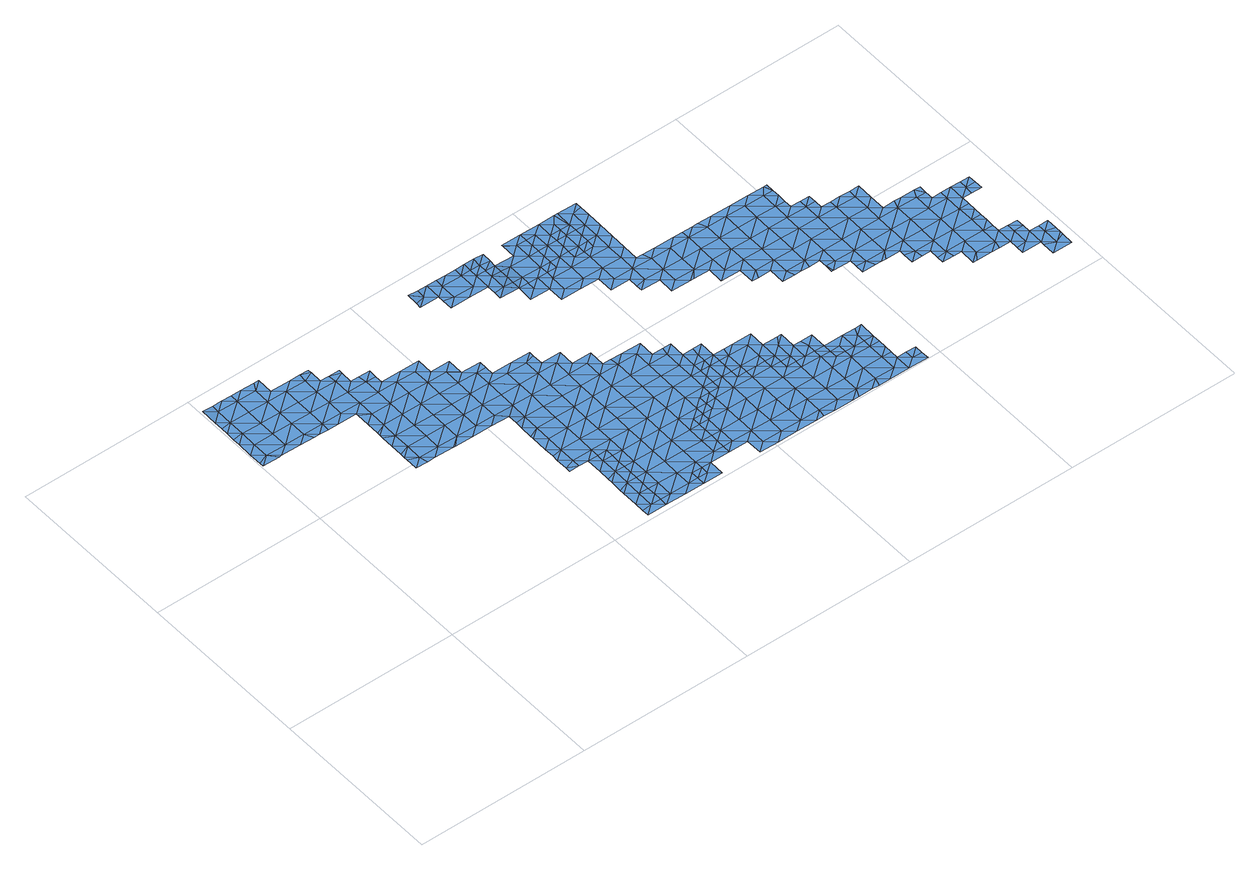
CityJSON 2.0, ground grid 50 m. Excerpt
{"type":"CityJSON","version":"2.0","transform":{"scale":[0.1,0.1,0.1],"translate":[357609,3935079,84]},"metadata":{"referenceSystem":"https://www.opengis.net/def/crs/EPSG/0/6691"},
"CityObjects":{
"waterbody1":{"type":"WaterBody","attributes":{"name":"9","class":"1140","function":"1","WaterBodyRiverFloodingRiskAttribute.description":"5","WaterBodyRiverFloodingRiskAttribute.rankOrg":"2","WaterBodyRiverFloodingRiskAttribute.adminType":"2","WaterBodyRiverFloodingRiskAttribute.scale":"L1"},"geometry":[{"type":"MultiSurface","lod":"1","boundaries":[[[0,1,2]],[[3,1,0]],[[2,4,0]],[[5,3,0]],[[6,3,5]],[[7,8,6]],[[8,7,9]],[[10,0,4]],[[7,6,5]],[[11,5,0]],[[12,9,13]],[[13,9,7]],[[14,12,13]],[[15,7,5]],[[0,10,11]],[[14,16,17]],[[16,14,13]],[[18,13,7]],[[15,5,11]],[[19,17,16]],[[11,10,20]],[[18,7,15]],[[21,16,13]],[[22,19,16]],[[23,13,18]],[[24,11,20]],[[21,22,16]],[[11,25,15]],[[21,13,23]],[[15,26,18]],[[27,24,20]],[[25,26,15]],[[11,24,25]],[[18,28,23]],[[29,22,21]],[[26,28,18]],[[23,28,21]],[[24,27,30]],[[21,31,29]],[[24,32,25]],[[28,33,21]],[[24,30,32]],[[21,33,31]],[[25,34,26]],[[32,34,25]],[[30,35,32]],[[34,36,26]],[[37,31,33]],[[28,38,33]],[[32,35,39]],[[28,26,40]],[[41,42,43]],[[44,42,41]],[[26,36,40]],[[43,42,45]],[[38,28,40]],[[37,33,46]],[[33,38,46]],[[45,47,48]],[[42,47,45]],[[32,39,49]],[[48,47,50]],[[34,32,51]],[[52,49,39]],[[53,42,44]],[[51,32,49]],[[54,38,40]],[[47,55,50]],[[50,55,56]],[[36,57,40]],[[56,55,58]],[[36,34,57]],[[55,59,58]],[[34,51,57]],[[60,59,61]],[[60,58,59]],[[47,42,62]],[[63,55,47]],[[42,53,62]],[[40,64,54]],[[59,65,61]],[[61,65,66]],[[62,63,47]],[[67,49,52]],[[66,65,52]],[[40,57,64]],[[51,49,67]],[[68,57,51]],[[53,69,62]],[[55,70,59]],[[67,52,65]],[[71,54,64]],[[72,55,63]],[[64,57,73]],[[51,67,74]],[[75,71,64]],[[68,51,74]],[[55,72,70]],[[65,76,67]],[[77,62,69]],[[64,73,75]],[[73,57,68]],[[65,59,76]],[[78,77,69]],[[77,79,62]],[[71,75,80]],[[79,72,63]],[[59,70,76]],[[63,62,79]],[[73,68,81]],[[74,67,82]],[[68,74,83]],[[78,84,77]],[[67,76,82]],[[68,85,81]],[[83,85,68]],[[86,72,79]],[[85,87,81]],[[88,74,82]],[[83,74,88]],[[70,72,89]],[[90,79,77]],[[88,91,83]],[[72,86,89]],[[92,82,76]],[[93,77,84]],[[76,70,94]],[[93,90,77]],[[90,86,79]],[[70,89,94]],[[88,82,95]],[[95,96,88]],[[97,89,86]],[[92,76,94]],[[91,88,98]],[[84,99,93]],[[95,82,92]],[[88,96,98]],[[97,86,90]],[[100,94,89]],[[101,102,103]],[[104,90,93]],[[105,93,99]],[[89,97,106]],[[107,102,108]],[[95,92,109]],[[102,101,108]],[[105,104,93]],[[92,94,100]],[[110,97,90]],[[111,112,113]],[[89,106,100]],[[111,107,112]],[[107,108,112]],[[101,114,108]],[[104,110,90]],[[110,106,97]],[[115,92,100]],[[109,92,115]],[[116,113,117]],[[113,112,117]],[[118,112,108]],[[105,99,119]],[[114,118,108]],[[120,121,122]],[[123,100,106]],[[122,124,120]],[[125,126,127]],[[125,116,126]],[[128,120,124]],[[116,117,126]],[[120,129,121]],[[130,131,127]],[[132,104,105]],[[119,132,105]],[[133,117,112]],[[134,118,114]],[[135,129,136]],[[137,109,115]],[[135,121,129]],[[123,106,110]],[[115,100,138]],[[139,138,100]],[[130,127,126]],[[123,139,100]],[[119,131,130]],[[138,137,115]],[[140,112,118]],[[130,132,119]],[[141,110,104]],[[142,136,143]],[[136,129,143]],[[144,142,143]],[[134,145,118]],[[133,112,140]],[[126,117,133]],[[120,146,129]],[[147,123,110]],[[148,144,149]],[[104,132,150]],[[144,143,149]],[[151,148,149]],[[146,143,129]],[[120,128,152]],[[130,126,153]],[[141,104,150]],[[141,147,110]],[[153,126,133]],[[154,132,130]],[[155,118,145]],[[139,123,156]],[[157,151,158]],[[151,149,158]],[[146,120,152]],[[145,157,158]],[[138,139,159]],[[140,118,155]],[[160,159,139]],[[160,139,156]],[[161,133,140]],[[128,162,152]],[[163,130,153]],[[146,164,143]],[[143,165,149]],[[166,150,132]],[[155,145,158]],[[156,123,147]],[[154,130,163]],[[166,141,150]],[[167,140,155]],[[168,153,133]],[[162,169,152]],[[170,146,152]],[[165,143,164]],[[147,171,156]],[[161,140,167]],[[141,172,147]],[[152,169,170]],[[132,154,166]],[[158,149,173]],[[174,164,146]],[[173,149,165]],[[168,133,161]],[[163,153,168]],[[175,171,147]],[[141,176,172]],[[175,147,172]],[[174,146,170]],[[163,177,154]],[[155,158,178]],[[141,166,176]],[[178,158,173]],[[167,155,178]],[[179,161,167]],[[177,163,168]],[[174,180,164]],[[164,181,165]],[[182,166,154]],[[170,183,174]],[[182,176,166]],[[184,168,161]],[[185,154,177]],[[167,178,186]],[[183,187,174]],[[172,176,188]],[[181,164,180]],[[179,167,186]],[[189,177,168]],[[154,185,182]],[[173,165,190]],[[191,180,174]],[[190,165,181]],[[190,192,173]],[[184,161,179]],[[176,193,188]],[[191,174,187]],[[178,173,192]],[[176,182,193]],[[194,181,180]],[[186,178,192]],[[189,168,184]],[[185,177,189]],[[195,191,187]],[[196,193,182]],[[179,186,197]],[[198,199,185]],[[200,190,181]],[[180,191,194]],[[198,185,189]],[[186,192,197]],[[182,185,199]],[[188,193,201]],[[202,200,181]],[[182,199,196]],[[203,192,190]],[[204,193,196]],[[205,189,184]],[[181,194,202]],[[179,197,206]],[[184,179,207]],[[201,193,204]],[[208,209,191]],[[200,203,190]],[[191,195,208]],[[207,179,206]],[[194,191,209]],[[205,198,189]],[[210,197,192]],[[209,211,194]],[[211,212,194]],[[194,212,202]],[[213,199,198]],[[205,184,207]],[[214,196,199]],[[215,200,202]],[[216,215,202]],[[216,202,212]],[[210,192,203]],[[206,197,210]],[[217,198,205]],[[213,198,217]],[[199,213,214]],[[207,206,218]],[[219,203,200]],[[218,206,210]],[[220,200,215]],[[207,221,205]],[[222,217,205]],[[217,223,213]],[[224,221,207]],[[225,210,203]],[[224,207,218]],[[221,222,205]],[[220,215,226]],[[222,223,217]],[[219,225,203]],[[225,218,210]],[[200,220,219]],[[227,224,218]],[[226,228,220]],[[221,229,222]],[[230,228,226]],[[228,231,220]],[[219,220,231]],[[227,218,225]],[[227,232,224]],[[224,233,221]],[[221,234,229]],[[219,235,225]],[[236,227,225]],[[219,231,235]],[[221,233,234]],[[237,235,231]],[[224,232,233]],[[235,236,225]],[[227,238,232]],[[236,238,227]],[[237,239,235]],[[232,240,233]],[[241,234,233]],[[238,242,232]],[[243,244,235]],[[235,244,236]],[[243,235,239]],[[232,242,240]],[[241,233,240]],[[245,246,236]],[[236,244,245]],[[238,236,246]],[[247,240,242]],[[238,248,242]],[[238,246,248]],[[249,247,242]],[[248,249,242]],[[250,251,246]],[[246,251,248]],[[252,248,251]],[[250,253,251]],[[254,252,251]],[[253,254,251]]]}]},
"waterbody2":{"type":"WaterBody","attributes":{"name":"9","class":"1140","function":"1","WaterBodyRiverFloodingRiskAttribute.description":"5","WaterBodyRiverFloodingRiskAttribute.rankOrg":"1","WaterBodyRiverFloodingRiskAttribute.adminType":"2","WaterBodyRiverFloodingRiskAttribute.scale":"L1"},"geometry":[{"type":"MultiSurface","lod":"1","boundaries":[[[255,256,257]],[[124,256,258]],[[259,260,261]],[[261,260,151]],[[261,151,157]],[[262,260,259]],[[263,136,264]],[[157,145,261]],[[261,114,259]],[[265,264,266]],[[265,267,264]],[[257,263,267]],[[255,258,256]],[[260,144,148]],[[135,263,121]],[[266,264,260]],[[121,263,256]],[[122,121,256]],[[124,122,256]],[[267,263,264]],[[135,136,263]],[[264,136,142]],[[142,144,264]],[[257,256,263]],[[148,151,260]],[[260,262,266]],[[134,261,145]],[[134,114,261]],[[260,264,144]]]}]},
"waterbody3":{"type":"WaterBody","attributes":{"name":"9","class":"1140","function":"1","WaterBodyRiverFloodingRiskAttribute.description":"5","WaterBodyRiverFloodingRiskAttribute.rankOrg":"1","WaterBodyRiverFloodingRiskAttribute.adminType":"2","WaterBodyRiverFloodingRiskAttribute.scale":"L1"},"geometry":[{"type":"MultiSurface","lod":"1","boundaries":[[[169,162,268]],[[162,269,268]],[[183,170,169]],[[183,169,268]],[[269,187,268]],[[187,183,268]]]}]},
"waterbody4":{"type":"WaterBody","attributes":{"name":"9","class":"1140","function":"1","WaterBodyRiverFloodingRiskAttribute.description":"5","WaterBodyRiverFloodingRiskAttribute.rankOrg":"2","WaterBodyRiverFloodingRiskAttribute.adminType":"2","WaterBodyRiverFloodingRiskAttribute.scale":"L1"},"geometry":[{"type":"MultiSurface","lod":"1","boundaries":[[[270,271,272]],[[273,274,275]],[[276,277,278]],[[277,279,280]],[[281,280,270]],[[282,278,277]],[[280,282,277]],[[270,272,281]],[[283,272,271]],[[273,284,285]],[[286,271,270]],[[287,271,286]],[[271,287,288]],[[288,289,271]],[[290,291,284]],[[286,270,292]],[[293,287,286]],[[289,283,271]],[[294,284,295]],[[295,284,291]],[[273,287,293]],[[275,287,273]],[[296,274,273]],[[296,273,285]],[[294,285,284]],[[290,284,293]],[[297,277,276]],[[297,279,277]],[[270,280,279]],[[270,279,292]],[[298,292,279]],[[292,298,299]],[[292,299,300]],[[292,300,286]],[[293,286,300]],[[273,293,284]]]}]},
"waterbody5":{"type":"WaterBody","attributes":{"name":"9","class":"1140","function":"1","WaterBodyRiverFloodingRiskAttribute.description":"5","WaterBodyRiverFloodingRiskAttribute.rankOrg":"1","WaterBodyRiverFloodingRiskAttribute.adminType":"2","WaterBodyRiverFloodingRiskAttribute.scale":"L1"},"geometry":[{"type":"MultiSurface","lod":"1","boundaries":[[[301,289,288]],[[274,302,275]],[[303,288,287]],[[275,303,287]],[[302,304,303]],[[275,302,303]],[[304,301,303]],[[301,288,303]]]}]},
"waterbody6":{"type":"WaterBody","attributes":{"name":"9","class":"1140","function":"1","WaterBodyRiverFloodingRiskAttribute.description":"5","WaterBodyRiverFloodingRiskAttribute.rankOrg":"1","WaterBodyRiverFloodingRiskAttribute.adminType":"2","WaterBodyRiverFloodingRiskAttribute.scale":"L1"},"geometry":[{"type":"MultiSurface","lod":"1","boundaries":[[[305,306,307]],[[305,308,306]],[[309,308,295]],[[285,294,308]],[[310,285,308]],[[285,310,296]],[[311,312,305]],[[313,305,312]],[[309,306,308]],[[307,311,305]],[[314,315,313]],[[314,313,312]],[[313,310,305]],[[315,316,317]],[[316,318,317]],[[318,319,317]],[[313,317,320]],[[317,321,320]],[[305,310,308]],[[321,317,319]],[[274,296,310]],[[294,295,308]],[[320,274,310]],[[313,320,310]],[[311,307,322]],[[315,317,313]]]}]},
"waterbody7":{"type":"WaterBody","attributes":{"name":"9","class":"1140","function":"1","WaterBodyRiverFloodingRiskAttribute.description":"5","WaterBodyRiverFloodingRiskAttribute.rankOrg":"1","WaterBodyRiverFloodingRiskAttribute.adminType":"2","WaterBodyRiverFloodingRiskAttribute.scale":"L1"},"geometry":[{"type":"MultiSurface","lod":"1","boundaries":[[[323,324,325]],[[324,323,326]],[[327,328,329]],[[330,328,327]],[[330,331,328]],[[332,333,334]],[[335,336,333]],[[337,338,339]],[[331,330,340]],[[330,327,341]],[[342,327,329]],[[326,343,344]],[[323,343,326]],[[345,323,325]],[[334,346,347]],[[334,333,348]],[[336,348,333]],[[349,339,350]],[[337,339,351]],[[352,351,339]],[[353,354,352]],[[355,356,357]],[[355,357,358]],[[323,345,359]],[[359,360,361]],[[362,363,361]],[[364,365,366]],[[367,362,361]],[[368,365,364]],[[369,367,370]],[[370,371,369]],[[372,371,370]],[[370,373,372]],[[370,367,361]],[[360,370,361]],[[360,373,370]],[[374,373,360]],[[325,375,345]],[[345,375,347]],[[345,347,346]],[[345,346,359]],[[346,360,359]],[[346,334,348]],[[346,348,360]],[[348,374,360]],[[366,363,364]],[[366,356,355]],[[366,355,363]],[[363,355,361]],[[361,355,358]],[[361,358,359]],[[359,358,323]],[[357,323,358]],[[323,357,343]],[[343,357,376]],[[354,377,378]],[[342,329,379]],[[342,379,344]],[[343,342,344]],[[376,342,343]],[[376,327,342]],[[377,354,353]],[[380,377,353]],[[330,341,381]],[[381,382,383]],[[382,384,385]],[[385,384,386]],[[349,387,386]],[[349,350,388]],[[389,339,338]],[[211,383,212]],[[216,212,390]],[[226,215,216]],[[231,228,237]],[[239,237,391]],[[243,392,244]],[[385,383,382]],[[383,385,390]],[[385,230,390]],[[237,228,391]],[[226,216,390]],[[390,230,226]],[[228,230,391]],[[385,391,230]],[[385,386,391]],[[386,239,391]],[[388,387,349]],[[393,394,392]],[[244,392,394]],[[245,244,394]],[[246,245,250]],[[250,245,394]],[[392,395,393]],[[395,392,387]],[[387,392,386]],[[386,392,239]],[[243,239,392]],[[211,209,383]],[[396,383,209]],[[396,381,383]],[[331,340,397]],[[340,398,397]],[[330,381,340]],[[340,381,398]],[[398,381,396]],[[389,350,339]],[[339,349,352]],[[353,352,349]],[[353,349,386]],[[353,386,384]],[[380,353,384]],[[380,384,382]],[[381,380,382]],[[341,380,381]],[[380,341,377]],[[341,378,377]],[[341,327,378]],[[376,378,327]],[[378,376,354]],[[354,376,357]],[[356,354,357]],[[354,356,352]],[[390,212,383]],[[335,333,399]],[[399,333,332]],[[400,401,402]],[[356,366,402]],[[400,402,366]],[[365,400,366]],[[209,208,396]],[[394,253,250]],[[394,403,253]],[[394,393,403]],[[398,396,195]],[[208,195,396]],[[402,352,356]],[[352,402,351]],[[401,351,402]]]}]},
"waterbody8":{"type":"WaterBody","attributes":{"name":"9","class":"1140","function":"1","WaterBodyRiverFloodingRiskAttribute.description":"5","WaterBodyRiverFloodingRiskAttribute.rankOrg":"2","WaterBodyRiverFloodingRiskAttribute.adminType":"2","WaterBodyRiverFloodingRiskAttribute.scale":"L1"},"geometry":[{"type":"MultiSurface","lod":"1","boundaries":[[[404,338,405]],[[338,337,406]],[[337,351,406]],[[389,338,404]],[[350,404,407]],[[388,350,407]],[[350,389,404]],[[408,409,410]],[[411,408,410]],[[408,411,412]],[[365,368,413]],[[407,411,410]],[[405,411,404]],[[338,414,405]],[[412,411,405]],[[415,413,416]],[[393,407,410]],[[415,414,406]],[[405,414,417]],[[416,413,418]],[[418,413,368]],[[395,407,393]],[[417,414,419]],[[338,406,414]],[[406,351,401]],[[395,387,407]],[[388,407,387]],[[411,407,404]],[[414,415,419]],[[410,409,253]],[[400,413,415]],[[413,400,365]],[[253,403,410]],[[393,410,403]],[[401,400,406]],[[415,406,400]]]}]},
"waterbody9":{"type":"WaterBody","attributes":{"name":"9","class":"1140","function":"1","WaterBodyRiverFloodingRiskAttribute.description":"5","WaterBodyRiverFloodingRiskAttribute.rankOrg":"1","WaterBodyRiverFloodingRiskAttribute.adminType":"2","WaterBodyRiverFloodingRiskAttribute.scale":"L1"},"geometry":[{"type":"MultiSurface","lod":"1","boundaries":[[[420,421,422]],[[423,424,421]],[[420,425,421]],[[426,427,428]],[[428,429,425]],[[422,430,431]],[[430,422,421]],[[425,429,421]],[[432,425,420]],[[429,423,421]],[[426,428,425]],[[433,426,425]],[[421,424,430]],[[433,425,432]]]}]},
"waterbody10":{"type":"WaterBody","attributes":{"name":"9","class":"1140","function":"1","WaterBodyRiverFloodingRiskAttribute.description":"5","WaterBodyRiverFloodingRiskAttribute.rankOrg":"2","WaterBodyRiverFloodingRiskAttribute.adminType":"2","WaterBodyRiverFloodingRiskAttribute.scale":"L1"},"geometry":[{"type":"MultiSurface","lod":"1","boundaries":[[[371,434,435]],[[369,435,367]],[[369,371,435]],[[436,367,435]],[[368,437,436]],[[435,434,438]],[[436,435,438]],[[364,437,368]],[[362,437,364]],[[362,367,437]],[[364,363,362]],[[436,437,367]]]}]},
"waterbody11":{"type":"WaterBody","attributes":{"name":"9","class":"1140","function":"1","WaterBodyRiverFloodingRiskAttribute.description":"5","WaterBodyRiverFloodingRiskAttribute.rankOrg":"2","WaterBodyRiverFloodingRiskAttribute.adminType":"2","WaterBodyRiverFloodingRiskAttribute.scale":"L1"},"geometry":[{"type":"MultiSurface","lod":"1","boundaries":[[[439,440,441]],[[439,442,440]],[[439,443,442]],[[444,443,439]],[[444,445,443]],[[446,447,448]],[[449,447,446]],[[450,447,449]],[[451,447,450]],[[452,453,454]],[[452,443,453]],[[311,322,455]],[[456,455,429]],[[428,456,429]],[[428,427,456]],[[316,315,457]],[[427,457,456]],[[426,458,427]],[[459,433,432]],[[432,420,459]],[[424,460,430]],[[461,431,462]],[[459,420,461]],[[463,433,459]],[[463,464,433]],[[465,466,467]],[[468,469,470]],[[471,470,469]],[[472,473,474]],[[475,476,474]],[[477,476,475]],[[478,479,470]],[[470,471,478]],[[480,471,481]],[[482,483,484]],[[483,485,484]],[[483,486,485]],[[481,487,488]],[[481,471,469]],[[489,490,491]],[[492,493,494]],[[494,495,492]],[[496,497,494]],[[496,494,493]],[[498,499,493]],[[500,499,466]],[[500,501,502]],[[503,504,505]],[[506,507,508]],[[509,510,507]],[[511,505,504]],[[512,511,513]],[[514,446,448]],[[448,515,516]],[[515,517,489]],[[444,518,517]],[[445,453,443]],[[444,439,518]],[[443,452,442]],[[519,440,442]],[[440,520,441]],[[518,439,521]],[[522,441,523]],[[524,525,523]],[[525,524,526]],[[518,521,527]],[[527,486,483]],[[526,524,528]],[[485,486,529]],[[530,484,485]],[[531,532,533]],[[531,533,534]],[[535,534,536]],[[537,538,535]],[[539,540,541]],[[509,511,512]],[[509,505,511]],[[507,505,509]],[[506,505,507]],[[505,506,503]],[[506,542,503]],[[542,506,502]],[[506,500,502]],[[506,499,500]],[[499,506,508]],[[499,508,493]],[[493,508,496]],[[496,508,510]],[[510,508,507]],[[496,510,497]],[[510,543,497]],[[543,510,544]],[[545,544,510]],[[544,545,546]],[[545,547,546]],[[545,509,547]],[[509,545,510]],[[494,497,548]],[[494,548,495]],[[549,550,514]],[[550,446,514]],[[549,514,495]],[[514,492,495]],[[514,448,492]],[[448,516,492]],[[516,493,492]],[[551,433,464]],[[552,464,463]],[[553,554,555]],[[556,555,557]],[[516,498,493]],[[516,515,558]],[[558,515,489]],[[491,469,489]],[[469,491,481]],[[481,491,487]],[[487,491,483]],[[491,527,483]],[[490,527,491]],[[490,518,527]],[[517,518,490]],[[517,490,489]],[[482,487,483]],[[488,559,481]],[[481,559,480]],[[474,479,475]],[[470,479,474]],[[473,470,474]],[[473,468,470]],[[466,468,473]],[[560,468,466]],[[560,498,468]],[[498,560,499]],[[560,466,499]],[[466,473,467]],[[467,473,472]],[[472,474,476]],[[465,501,500]],[[466,465,500]],[[561,463,562]],[[561,552,463]],[[459,562,463]],[[563,562,459]],[[461,563,459]],[[563,461,564]],[[462,564,461]],[[462,565,564]],[[431,460,462]],[[460,431,430]],[[422,431,461]],[[422,461,420]],[[426,433,458]],[[551,458,433]],[[566,458,551]],[[458,566,427]],[[566,457,427]],[[566,318,457]],[[318,316,457]],[[456,315,314]],[[456,457,315]],[[314,312,456]],[[456,312,455]],[[312,311,455]],[[567,568,569]],[[570,571,569]],[[572,571,570]],[[573,571,572]],[[574,571,573]],[[575,571,574]],[[576,571,575]],[[576,577,571]],[[578,577,576]],[[579,577,578]],[[580,577,579]],[[580,567,577]],[[581,567,580]],[[581,582,567]],[[583,581,441]],[[583,441,520]],[[440,584,520]],[[585,584,440]],[[519,585,440]],[[441,581,580]],[[523,441,580]],[[523,580,586]],[[524,523,586]],[[524,586,536]],[[586,578,536]],[[535,536,578]],[[535,578,537]],[[533,524,536]],[[587,524,533]],[[528,524,587]],[[533,532,587]],[[534,533,536]],[[580,579,586]],[[579,578,586]],[[576,537,578]],[[537,576,588]],[[589,588,576]],[[589,590,588]],[[591,590,589]],[[592,593,594]],[[594,593,595]],[[595,593,596]],[[589,596,593]],[[575,596,589]],[[597,596,575]],[[596,597,598]],[[599,595,600]],[[594,595,599]],[[594,599,601]],[[602,601,599]],[[601,602,603]],[[603,602,541]],[[539,541,602]],[[604,601,603]],[[605,592,606]],[[607,604,603]],[[607,603,608]],[[602,599,609]],[[606,594,601]],[[609,599,600]],[[610,597,611]],[[574,611,597]],[[610,598,597]],[[612,596,598]],[[575,574,597]],[[612,595,596]],[[606,592,594]],[[613,538,537]],[[614,613,537]],[[615,614,588]],[[589,593,591]],[[588,590,615]],[[588,614,537]],[[575,589,576]],[[569,571,577]],[[569,577,567]],[[582,616,567]],[[617,618,619]],[[620,618,617]],[[621,620,622]],[[620,306,622]],[[306,620,623]],[[307,306,623]],[[322,307,623]],[[322,623,624]],[[624,623,625]],[[625,623,617]],[[619,625,617]],[[626,625,619]],[[626,627,625]],[[628,627,626]],[[511,504,629]],[[511,629,513]],[[630,512,628]],[[628,631,630]],[[628,626,631]],[[627,624,625]],[[460,624,627]],[[424,624,460]],[[455,624,424]],[[423,455,424]],[[455,423,429]],[[455,322,624]],[[306,309,622]],[[309,295,622]],[[622,295,621]],[[617,623,620]],[[439,441,522]],[[556,632,555]],[[555,632,553]],[[633,541,540]],[[633,634,541]],[[635,557,555]],[[538,635,555]],[[554,538,555]],[[538,554,535]],[[636,535,554]],[[636,534,535]],[[531,637,532]],[[485,638,530]],[[529,638,485]],[[529,486,526]],[[486,525,526]],[[527,525,486]],[[521,525,527]],[[521,523,525]],[[523,521,522]],[[439,522,521]],[[616,568,567]],[[445,444,639]],[[517,639,444]],[[515,639,517]],[[448,639,515]],[[448,447,639]],[[640,639,451]],[[627,641,460]],[[513,565,641]],[[642,469,468]],[[498,642,468]],[[547,509,643]],[[451,639,447]],[[445,639,640]],[[608,603,644]],[[541,644,603]],[[643,645,547]],[[643,646,645]],[[646,643,630]],[[643,512,630]],[[509,512,643]],[[498,516,642]],[[516,558,642]],[[558,489,642]],[[642,489,469]],[[565,462,641]],[[462,460,641]],[[512,627,628]],[[627,512,641]],[[512,513,641]],[[634,644,541]]]}]}
},
"vertices":[
[30,740,12],[2,729,12],[2,718,12],[2,764,12],[52,717,12],[31,786,12],[3,810,12],[32,833,12],[3,829,12],[4,856,12],[58,717,12],[87,739,12],[4,875,12],[32,879,12],[5,902,12],[88,786,12],[33,925,12],[5,949,14],[88,832,12],[34,948,13],[115,716,12],[90,924,12],[62,948,13],[89,878,12],[144,738,12],[144,785,12],[145,831,12],[157,715,12],[146,877,12],[90,947,13],[172,715,12],[119,947,13],[200,738,12],[147,923,12],[201,784,12],[199,714,12],[202,830,12],[159,946,12],[174,900,12],[228,714,12],[202,876,12],[281,482,12],[310,505,12],[282,516,12],[316,481,12],[282,528,12],[175,946,12],[311,551,12],[282,540,12],[257,737,12],[283,574,12],[258,783,12],[285,713,12],[338,481,12],[231,899,12],[311,597,12],[283,611,12],[258,829,12],[283,621,12],[312,643,12],[284,630,12],[284,667,12],[366,504,12],[367,550,12],[259,875,12],[313,690,12],[285,706,12],[314,736,12],[315,828,12],[394,480,12],[369,642,12],[262,898,12],[368,596,12],[287,852,12],[314,782,12],[288,888,12],[369,689,12],[423,503,12],[399,480,12],[424,549,12],[288,898,12],[313,851,12],[370,735,12],[343,805,12],[451,479,12],[344,840,12],[425,595,12],[344,851,12],[371,781,12],[425,642,12],[481,548,12],[367,804,12],[427,734,12],[480,502,12],[426,688,12],[399,757,12],[399,779,12],[481,594,12],[400,804,12],[508,478,12],[483,687,12],[589,246,8],[561,259,8],[561,246,8],[537,547,12],[536,501,12],[482,641,12],[561,293,8],[589,269,8],[456,757,12],[538,593,12],[562,310,8],[590,315,8],[562,339,8],[617,245,8],[483,733,12],[563,385,8],[591,361,8],[646,268,8],[564,477,10],[699,36,8],[671,60,8],[671,37,8],[539,640,12],[670,14,8],[563,395,8],[592,408,8],[564,431,8],[727,13,8],[700,82,8],[592,454,8],[564,450,9],[593,500,10],[648,361,8],[646,245,8],[671,83,8],[672,106,8],[512,756,12],[511,709,12],[539,686,12],[647,314,8],[595,593,10],[672,129,8],[701,129,8],[673,152,8],[674,245,8],[756,81,8],[595,639,10],[673,175,8],[701,175,8],[594,546,10],[673,198,8],[756,35,8],[648,407,8],[650,499,10],[703,267,8],[567,662,11],[674,221,8],[702,221,8],[568,709,12],[567,666,12],[704,360,8],[784,12,8],[649,453,8],[757,128,8],[758,174,8],[651,545,10],[703,313,8],[705,406,8],[784,35,8],[784,58,8],[624,661,10],[623,615,10],[759,220,8],[813,81,8],[624,640,10],[651,592,10],[706,452,8],[759,266,8],[761,359,8],[814,127,8],[815,173,8],[707,545,10],[813,57,8],[762,405,8],[706,498,10],[760,313,8],[841,57,8],[680,614,10],[762,451,8],[815,219,8],[870,80,8],[816,265,8],[708,591,10],[870,126,8],[898,56,8],[736,567,10],[817,312,8],[763,497,10],[764,544,10],[872,218,8],[737,613,10],[871,172,8],[873,265,8],[736,598,10],[819,450,8],[818,358,8],[818,404,8],[898,79,8],[898,102,8],[873,311,8],[899,125,8],[899,149,8],[792,520,10],[793,566,10],[900,195,8],[900,172,8],[820,497,10],[874,357,8],[929,264,8],[929,217,8],[876,449,8],[848,473,9],[848,519,10],[875,403,8],[930,310,8],[928,194,8],[931,356,8],[957,217,8],[872,473,9],[957,194,8],[957,240,8],[932,402,8],[932,449,8],[904,472,8],[986,263,8],[987,309,8],[986,240,8],[987,355,8],[1014,239,8],[960,425,8],[961,471,8],[988,401,8],[1014,262,8],[1015,285,8],[1015,309,8],[1015,332,8],[992,424,8],[1016,378,8],[1017,424,8],[1044,331,8],[1044,354,8],[1047,377,8],[1072,331,8],[1073,377,8],
[614,34,8],[642,37,8],[614,61,8],[614,14,8],[617,199,8],[645,176,8],[645,222,8],[616,168,8],[643,83,8],[644,130,8],[615,120,8],[616,153,8],[615,107,8],
[812,34,8],[840,11,8],
[713,914,12],[770,913,12],[742,937,13],[826,866,12],[854,889,11],[826,889,12],[628,907,13],[656,915,12],[628,939,15],[684,892,12],[685,938,13],[713,937,14],[657,938,14],[770,936,14],[825,820,12],[854,843,10],[769,867,12],[798,890,12],[798,913,12],[798,936,14],[797,818,12],[796,797,12],[712,868,12],[797,844,12],[853,820,10],[853,796,9],[854,866,10],[628,893,12],[684,875,12],[684,845,12],[740,845,12],
[827,936,14],[855,907,12],[826,912,12],[855,935,13],
[938,818,8],[910,796,8],[938,795,8],[882,819,8],[881,796,8],[882,865,8],[967,818,8],[967,841,8],[939,864,8],[967,864,8],[968,887,8],[968,910,8],[940,911,8],[968,933,8],[912,934,8],[911,888,8],[912,928,8],[966,795,8],
[1266,27,8],[1255,4,8],[1294,4,8],[1237,4,8],[1096,30,8],[1067,7,8],[1124,6,8],[1039,31,8],[1010,8,8],[1464,1,8],[1436,24,8],[1407,2,8],[1464,47,8],[1436,48,8],[1184,213,8],[1184,236,8],[1155,214,8],[982,32,8],[1040,77,8],[1152,29,8],[1209,28,8],[1180,5,8],[1322,26,8],[1379,25,8],[1350,3,8],[1408,48,8],[1099,215,8],[1127,237,8],[1183,190,8],[1155,168,8],[1098,168,8],[1154,121,8],[1267,120,8],[1210,120,8],[1210,74,8],[1266,73,8],[1323,72,8],[1380,72,8],[1324,119,8],[1324,142,8],[1296,142,8],[1296,165,8],[1268,189,8],[1268,166,8],[1352,141,8],[1297,188,8],[1381,141,8],[1380,118,8],[1409,140,8],[1409,117,8],[1408,94,8],[1408,71,8],[1315,3,8],[1153,75,8],[1097,122,8],[1096,76,8],[1148,6,8],[1040,123,8],[983,78,8],[984,124,8],[927,125,8],[1041,169,8],[985,170,8],[1042,216,8],[1071,238,8],[1099,238,8],[1156,237,8],[928,171,8],[985,217,8],[1043,262,8],[1071,284,8],[1043,308,8],[1071,261,8],[926,79,8],[954,9,8],[954,55,8],[1464,24,8],[1240,189,8],[1212,190,8],[1211,167,8],[1072,308,8],
[1156,260,8],[1185,283,8],[1212,213,8],[1099,261,8],[1129,330,8],[1105,330,8],[1100,307,8],[1157,306,8],[1185,329,8],[1269,212,8],[1213,259,8],[1241,236,8],[1263,235,8],[1229,282,8],[1297,235,8],[1241,282,8],
[1080,839,8],[1052,816,8],[1080,816,8],[1023,817,8],[1023,794,8],[1052,863,8],[1053,886,8],[1024,886,8],[1024,863,8],[1024,840,8],[1051,793,8],[1079,793,8],[1081,862,8],[1081,885,8],
[1410,187,8],[1381,164,8],[1353,188,8],[1324,165,8],[1391,187,8],
[1555,392,6],[1554,346,6],[1611,345,6],[1526,370,6],[1498,393,6],[1499,439,6],[1470,417,6],[1358,465,6],[1386,441,6],[1386,488,6],[1357,419,6],[1393,418,6],[1414,418,6],[1474,371,6],[1470,394,6],[1469,371,6],[995,817,8],[996,864,8],[996,910,8],[1053,909,8],[1109,862,8],[1051,770,8],[1108,816,8],[1107,769,8],[1110,908,8],[1082,932,8],[1361,696,6],[1389,672,6],[1418,695,6],[1445,625,6],[1501,578,6],[1502,624,6],[1530,601,6],[1475,694,6],[1446,671,6],[1503,671,6],[1531,670,6],[1522,693,6],[1531,693,6],[1530,624,6],[1531,647,6],[1558,600,6],[1558,577,6],[1614,553,6],[1614,530,6],[1642,553,6],[1670,529,6],[1670,483,6],[1586,554,6],[1586,577,6],[1500,532,6],[1556,485,6],[1557,531,6],[1330,535,6],[1331,581,6],[1274,536,6],[1302,512,6],[1274,582,6],[1246,559,6],[1388,580,6],[1332,627,6],[1333,673,6],[1322,697,6],[1305,697,6],[1248,698,6],[1191,699,6],[1219,675,6],[1276,674,6],[1219,629,6],[1275,628,6],[1162,630,6],[1218,583,6],[1163,676,6],[1106,677,7],[1135,700,7],[1330,488,6],[1443,487,6],[1387,534,6],[1500,486,6],[1556,439,6],[1526,348,6],[1582,323,6],[1612,438,6],[1611,391,6],[1668,391,6],[1725,436,6],[1669,437,6],[1698,459,6],[1613,484,6],[1733,459,6],[1698,506,6],[1671,552,6],[1810,435,6],[1794,458,6],[1782,435,6],[1810,411,6],[1838,388,6],[1781,389,6],[1837,342,6],[1866,364,6],[1919,122,6],[1918,86,6],[1947,109,6],[1274,697,6],[1200,560,6],[1189,560,6],[1161,584,6],[1132,561,6],[1133,607,7],[1245,513,6],[1301,466,6],[1319,465,6],[1072,932,8],[1138,931,8],[1895,410,6],[1867,411,6],[1895,387,6],[1923,387,6],[1923,363,6],[1444,533,6],[1586,600,6],[1389,626,6],[1138,914,8],[1138,884,8],[1137,838,8],[1136,792,8],[1135,746,8],[1025,932,8],[1667,298,6],[1669,275,6],[1695,275,6],[1694,248,6],[1723,251,6],[1694,228,6],[1728,228,6],[1751,227,6],[1779,250,6],[1780,296,6],[1723,297,6],[1781,343,6],[1724,343,6],[1667,344,6],[1639,322,6],[1638,304,6],[1596,322,6],[1565,323,6],[1525,323,6],[1725,390,6],[1754,459,6],[1837,295,6],[1836,249,6],[1865,272,6],[1864,249,6],[1892,225,6],[1864,226,6],[1892,202,6],[1863,179,6],[1835,203,6],[1778,204,6],[1806,180,6],[1891,156,6],[1863,154,6],[1920,179,6],[1919,132,6],[1948,155,6],[1948,178,6],[1920,225,6],[1920,202,6],[1976,178,6],[1976,148,6],[1862,133,6],[1760,181,6],[1750,181,6],[1829,180,6],[1866,341,6],[1865,318,6],[1865,295,6],[1638,275,6],[937,726,8],[908,703,8],[965,702,8],[909,749,8],[852,750,8],[881,773,8],[937,772,8],[994,771,8],[993,725,8],[1021,701,8],[1050,724,8],[1049,678,7],[1155,699,7],[1077,654,7],[1021,655,7],[1923,410,6],[1975,85,6],[1975,120,6],[1894,364,6],[1838,411,6],[1811,458,6],[1699,552,6],[1442,440,6],[1437,417,6],[1107,723,8],[1444,579,6],[1105,631,7],[1976,131,6],[1077,608,7],[1077,624,7]
]}
